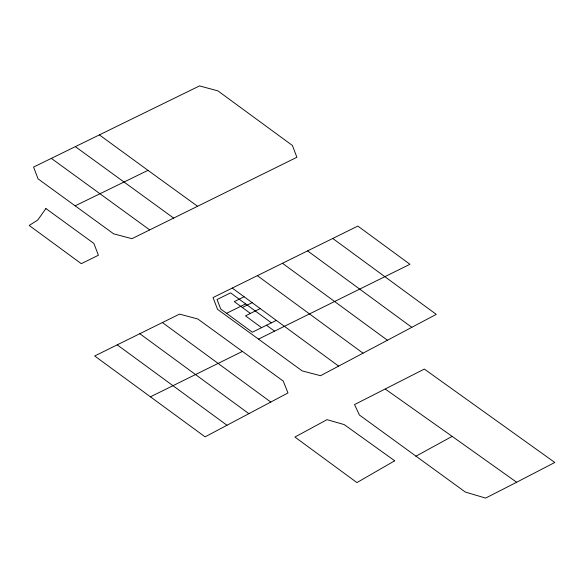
<?xml version="1.0" encoding="UTF-8"?>
<svg xmlns="http://www.w3.org/2000/svg" width="584" height="584" viewBox="0 0 584 584"><rect width="100%" height="100%" fill="white"/><g stroke="black" fill="none" stroke-linecap="round" stroke-linejoin="round"><path stroke-width="0.88" d="M415.866 456.221L452.155 436.372L516.65 482.253L554.8 462.47L424.356 369.081L354.517 404.581L359.43 415.034L465.331 492.056L485.625 498.086L516.65 482.253M270.786 402.062L287.963 392.944L283.276 381.089L197.83 318.995L179.507 314.112L94.674 355.977L205.086 436.854L270.786 402.062L162.418 322.55M332.763 238.476L436.248 314.367L320.536 375.709L302.235 370.92L217.562 309.367L213.029 297.555L357.846 226.081L409.953 264.282L258.493 339.114M242.448 351.4L150.322 396.864M149.708 229.906L131.933 238.688L113.617 233.812L38.062 178.872L33.565 167.075L199.531 85.914L217.898 90.87L292.416 145.482L296.876 157.278L149.708 229.906L51.326 158.373M244.097 296.752L234.279 301.599L250.39 313.418M226.548 313.316L245.63 303.906M242.331 307.505L252.157 302.665M260.208 308.578L245.484 315.842L261.596 327.668M276.327 320.397L252.332 332.238L220.73 309.053L217.073 299.519L230.571 292.854L271.414 322.821M197.596 206.291L147.986 170.353L75.146 205.838M385.455 389.207L452.155 436.372M173.66 218.109L75.343 146.635M99.389 134.897L147.986 170.353M117.209 344.837L226.993 425.261M307.6 250.894L411.793 327.317M282.481 263.282L387.418 340.238M257.361 275.67L363.022 353.181M232.242 288.058L338.632 366.117M266.501 325.244L274.56 331.157M139.817 333.705L248.864 413.669M45.902 208.554L37.741 220.051L29.2 225.461L81.285 263.676L98.411 255.244L93.878 243.433L45.902 208.554M394.704 460.783L356.926 482.588L294.92 437.044L327.033 419.662L344.224 424.604L394.704 460.783"/></g></svg>
